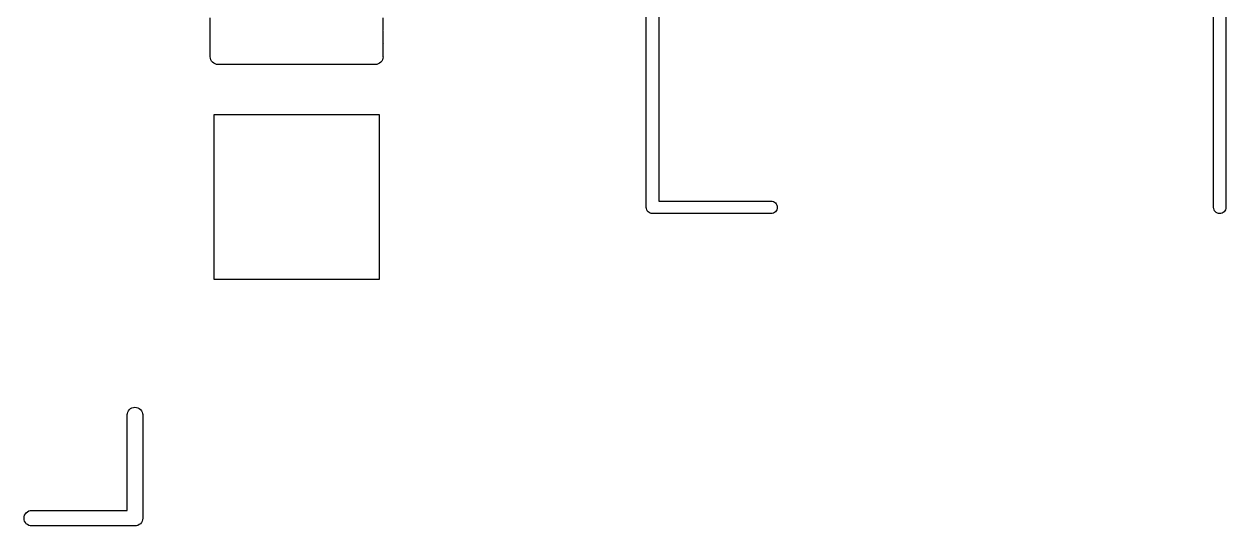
# Model space of a CAD drawing. Extents: x 1.03 to 6.22, y -5.53 to -0.87.
# Drawn here: x 4.2298 to 4.6886, y -1.4995 to -1.308 of the extents above; entities that cross this region are included whole.
import ezdxf

# ---------------------------------------------------------------- set-up
doc = ezdxf.new("R2010")
doc.units = 0
doc.header["$MEASUREMENT"] = 0
doc.layers.add('BLACK', color=7, linetype='CONTINUOUS')

msp = doc.modelspace()

# ---------------------------------------------------------------- linework, layer by layer
at = {"layer": 'BLACK', "linetype": 'CONTINUOUS'}
for p, q in [((4.46732, -1.37784), (4.46732, -1.09044)), ((4.47205, -1.09044), (4.47205, -1.37559)), ((4.68386, -1.37807), (4.68386, -1.09044)), ((4.68858, -1.09044), (4.68858, -1.37807)), ((4.30091, -1.31033), (4.30091, -1.30562)), ((4.36681, -1.30562), (4.36681, -1.31033)), ((4.30089, -1.31047), (4.30091, -1.31033)), ((4.30091, -1.31062), (4.30089, -1.31047)), ((4.30091, -1.31533), (4.30091, -1.31062)), ((4.36681, -1.31033), (4.36683, -1.31047)), ((4.36683, -1.31047), (4.36681, -1.31062)), ((4.36681, -1.31062), (4.36681, -1.31533)), ((4.30089, -1.31547), (4.30091, -1.31533)), ((4.30091, -1.31562), (4.30089, -1.31547)), ((4.30091, -1.32033), (4.30091, -1.31562)), ((4.36681, -1.31533), (4.36683, -1.31547)), ((4.36683, -1.31547), (4.36681, -1.31562)), ((4.36681, -1.31562), (4.36681, -1.32033)), ((4.30089, -1.32047), (4.30091, -1.32033)), ((4.30095, -1.32105), (4.30089, -1.32047)), ((4.30112, -1.32161), (4.30095, -1.32105)), ((4.36677, -1.32105), (4.3666, -1.32161)), ((4.36683, -1.32047), (4.36677, -1.32105)), ((4.36681, -1.32033), (4.36683, -1.32047)), ((4.30139, -1.32212), (4.30112, -1.32161)), ((4.30176, -1.32257), (4.30139, -1.32212)), ((4.30221, -1.32294), (4.30176, -1.32257)), ((4.30272, -1.32321), (4.30221, -1.32294)), ((4.30328, -1.32338), (4.30272, -1.32321)), ((4.30371, -1.32343), (4.30328, -1.32338)), ((4.30386, -1.32344), (4.30371, -1.32343)), ((4.304, -1.32343), (4.30386, -1.32344)), ((4.36371, -1.32343), (4.304, -1.32343)), ((4.36386, -1.32344), (4.36371, -1.32343)), ((4.364, -1.32343), (4.36386, -1.32344)), ((4.36444, -1.32338), (4.364, -1.32343)), ((4.36499, -1.32321), (4.36444, -1.32338)), ((4.36551, -1.32294), (4.36499, -1.32321)), ((4.36596, -1.32257), (4.36551, -1.32294)), ((4.36633, -1.32212), (4.36596, -1.32257)), ((4.3666, -1.32161), (4.36633, -1.32212)), ((4.30236, -1.40551), (4.30236, -1.34252)), ((4.30236, -1.34252), (4.36535, -1.34252)), ((4.36535, -1.34252), (4.36535, -1.40551)), ((4.47205, -1.37559), (4.51508, -1.37559)), ((4.51508, -1.37559), (4.51542, -1.37562)), ((4.51542, -1.37562), (4.51587, -1.37576)), ((4.51587, -1.37576), (4.51628, -1.37598)), ((4.51628, -1.37598), (4.51664, -1.37627)), ((4.51664, -1.37627), (4.51693, -1.37663)), ((4.46731, -1.37795), (4.46732, -1.37784)), ((4.46736, -1.37842), (4.46731, -1.37795)), ((4.46749, -1.37886), (4.46736, -1.37842)), ((4.46771, -1.37927), (4.46749, -1.37886)), ((4.46801, -1.37963), (4.46771, -1.37927)), ((4.46837, -1.37993), (4.46801, -1.37963)), ((4.46878, -1.38015), (4.46837, -1.37993)), ((4.46922, -1.38028), (4.46878, -1.38015)), ((4.46957, -1.38031), (4.46922, -1.38028)), ((4.46969, -1.38033), (4.46957, -1.38031)), ((4.46957, -1.38031), (4.46957, -1.38031)), ((4.4698, -1.38031), (4.46969, -1.38033)), ((4.51508, -1.38031), (4.4698, -1.38031)), ((4.51542, -1.38028), (4.51508, -1.38031)), ((4.51587, -1.38015), (4.51542, -1.38028)), ((4.51628, -1.37993), (4.51587, -1.38015)), ((4.51664, -1.37963), (4.51628, -1.37993)), ((4.51693, -1.37927), (4.51664, -1.37963)), ((4.51693, -1.37663), (4.51715, -1.37704)), ((4.51715, -1.37886), (4.51693, -1.37927)), ((4.51715, -1.37704), (4.51729, -1.37749)), ((4.51729, -1.37842), (4.51715, -1.37886)), ((4.51729, -1.37749), (4.51733, -1.37795)), ((4.51733, -1.37795), (4.51729, -1.37842)), ((4.68389, -1.37842), (4.68386, -1.37807)), ((4.68403, -1.37886), (4.68389, -1.37842)), ((4.68425, -1.37927), (4.68403, -1.37886)), ((4.68454, -1.37963), (4.68425, -1.37927)), ((4.6849, -1.37993), (4.68454, -1.37963)), ((4.68531, -1.38015), (4.6849, -1.37993)), ((4.68576, -1.38028), (4.68531, -1.38015)), ((4.68622, -1.38033), (4.68576, -1.38028)), ((4.68668, -1.38028), (4.68622, -1.38033)), ((4.68713, -1.38015), (4.68668, -1.38028)), ((4.68754, -1.37993), (4.68713, -1.38015)), ((4.6879, -1.37963), (4.68754, -1.37993)), ((4.68819, -1.37927), (4.6879, -1.37963)), ((4.68841, -1.37886), (4.68819, -1.37927)), ((4.68855, -1.37842), (4.68841, -1.37886)), ((4.68858, -1.37807), (4.68855, -1.37842)), ((4.36535, -1.40551), (4.30236, -1.40551)), ((4.27101, -1.45444), (4.27157, -1.45428)), ((4.27157, -1.45428), (4.27215, -1.45422)), ((4.27215, -1.45422), (4.27272, -1.45428)), ((4.27272, -1.45428), (4.27328, -1.45444)), ((4.26919, -1.45704), (4.26924, -1.45661)), ((4.26919, -1.4936), (4.26919, -1.45704)), ((4.26924, -1.45661), (4.2694, -1.45605)), ((4.2694, -1.45605), (4.26968, -1.45554)), ((4.26968, -1.45554), (4.27005, -1.45509)), ((4.27005, -1.45509), (4.2705, -1.45472)), ((4.2705, -1.45472), (4.27101, -1.45444)), ((4.27328, -1.45444), (4.27379, -1.45472)), ((4.27379, -1.45472), (4.27424, -1.45509)), ((4.27424, -1.45509), (4.27461, -1.45554)), ((4.27461, -1.45554), (4.27489, -1.45605)), ((4.27489, -1.45605), (4.27506, -1.45661)), ((4.27506, -1.45661), (4.2751, -1.45704)), ((4.2751, -1.45704), (4.2751, -1.49641)), ((4.22987, -1.49598), (4.23003, -1.49542)), ((4.23003, -1.49542), (4.23031, -1.49491)), ((4.23031, -1.49491), (4.23068, -1.49446)), ((4.23068, -1.49446), (4.23113, -1.49409)), ((4.23113, -1.49409), (4.23164, -1.49381)), ((4.23164, -1.49381), (4.2322, -1.49365)), ((4.2322, -1.49365), (4.23263, -1.4936)), ((4.23263, -1.4936), (4.26919, -1.4936)), ((4.22981, -1.49656), (4.22987, -1.49598)), ((4.22987, -1.49713), (4.22981, -1.49656)), ((4.23003, -1.49769), (4.22987, -1.49713)), ((4.23031, -1.4982), (4.23003, -1.49769)), ((4.23068, -1.49865), (4.23031, -1.4982)), ((4.23113, -1.49902), (4.23068, -1.49865)), ((4.23164, -1.4993), (4.23113, -1.49902)), ((4.2322, -1.49947), (4.23164, -1.4993)), ((4.23263, -1.49951), (4.2322, -1.49947)), ((4.272, -1.49951), (4.23263, -1.49951)), ((4.27215, -1.49952), (4.272, -1.49951)), ((4.27229, -1.49951), (4.27215, -1.49952)), ((4.27272, -1.49947), (4.27229, -1.49951)), ((4.27328, -1.4993), (4.27272, -1.49947)), ((4.27379, -1.49902), (4.27328, -1.4993)), ((4.27424, -1.49865), (4.27379, -1.49902)), ((4.27461, -1.4982), (4.27424, -1.49865)), ((4.27489, -1.49769), (4.27461, -1.4982)), ((4.27506, -1.49713), (4.27489, -1.49769)), ((4.27511, -1.49656), (4.27506, -1.49713)), ((4.2751, -1.49641), (4.27511, -1.49656))]:
    msp.add_line(p, q, dxfattribs=at)

doc.saveas('drawing.dxf')
